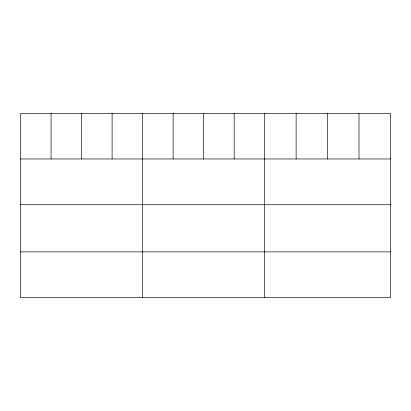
<?xml version="1.0" encoding="UTF-8"?>
<svg xmlns="http://www.w3.org/2000/svg" width="411" height="411" viewBox="0 0 411 411"><rect width="100%" height="100%" fill="white"/><g stroke="black" fill="none" stroke-linecap="round" stroke-linejoin="round"><path stroke-width="0.62" d="M390.45 158.97L390.45 297.631L20.55 297.631L20.55 113.369L390.45 113.369L390.45 158.97L20.55 158.97M20.55 204.729L390.45 204.729M20.55 251.876L390.45 251.876M359.009 113.369L359.009 158.97M327.567 113.369L327.567 158.97M296.125 113.369L296.125 158.97M264.684 113.369L264.684 297.631M234.167 113.369L234.167 158.97M203.65 113.369L203.65 158.97M173.134 113.369L173.134 158.97M142.617 113.369L142.617 297.631M112.1 113.369L112.1 158.97M81.584 113.369L81.584 158.97M51.067 113.369L51.067 158.97"/></g></svg>
